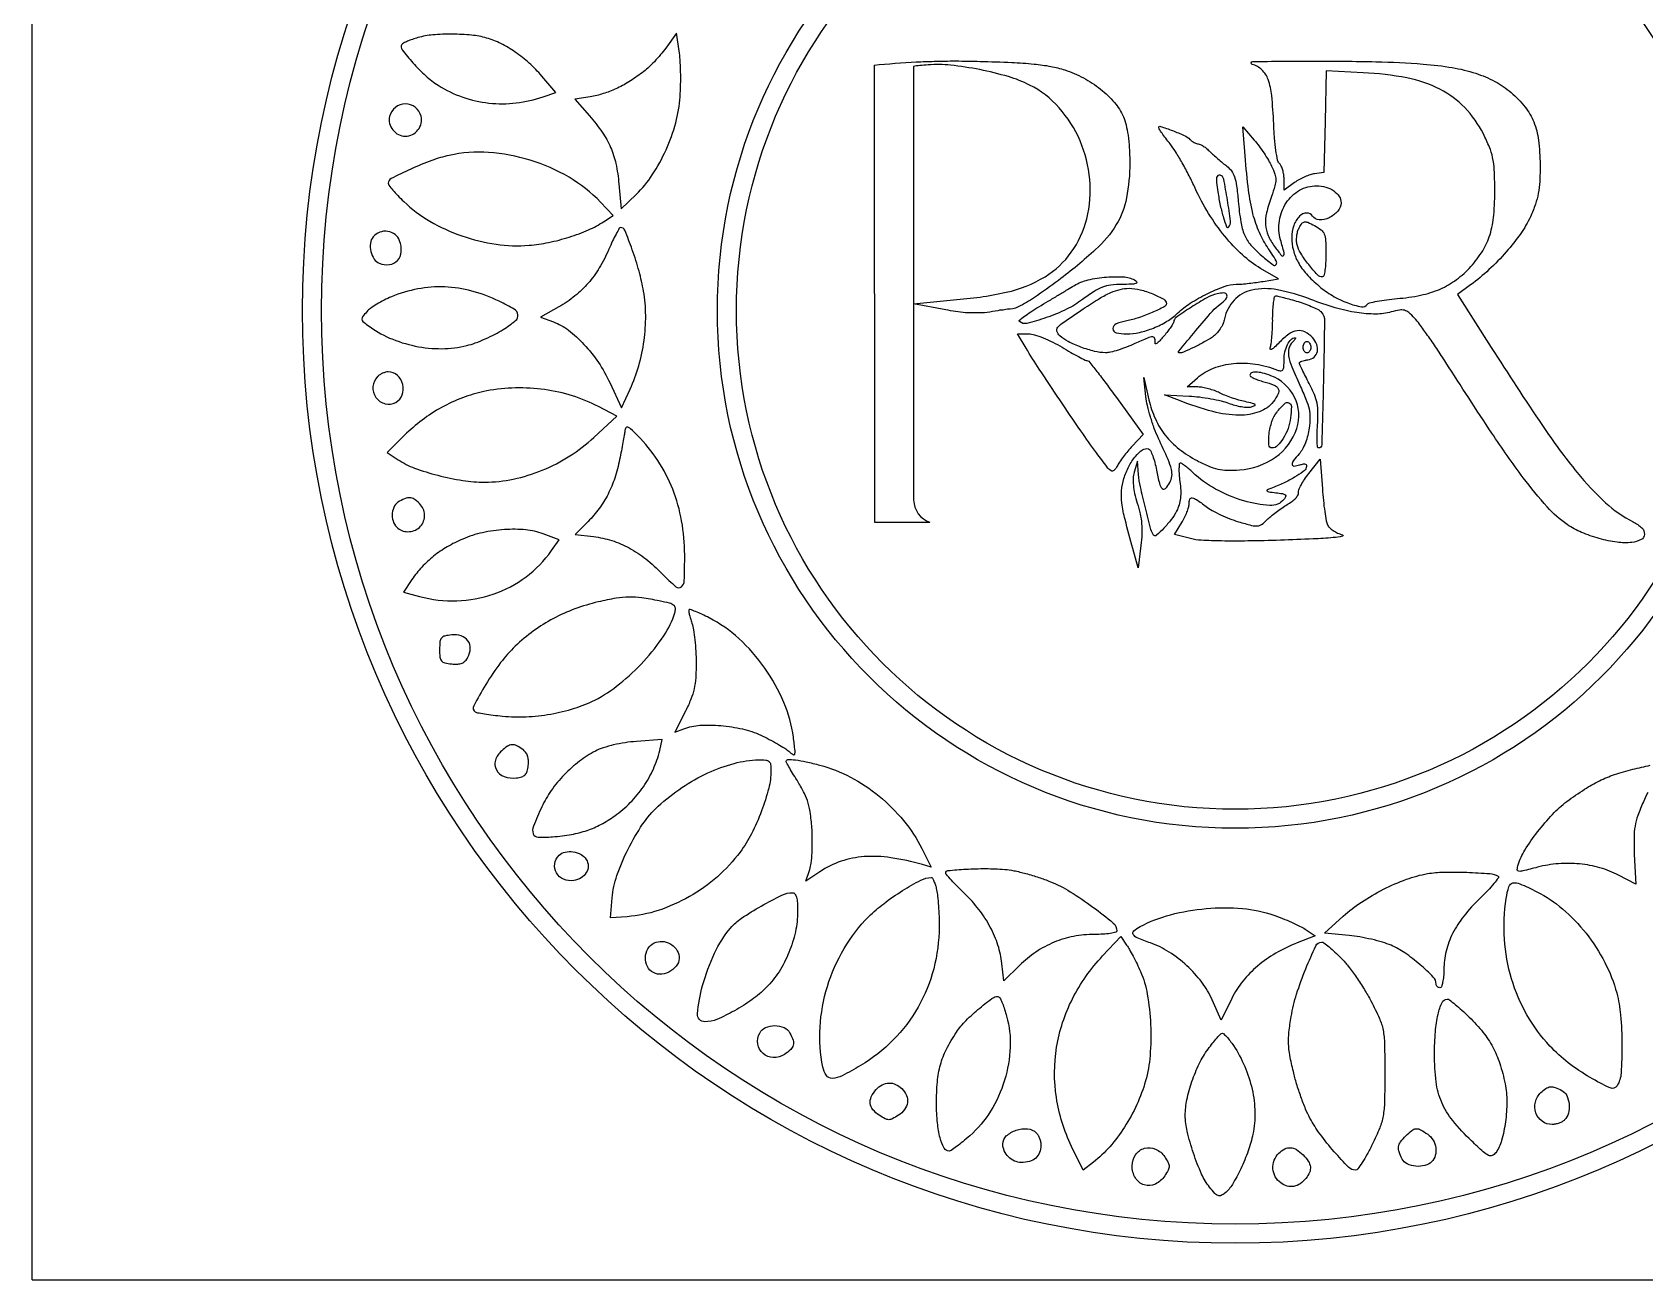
# Model space of a CAD drawing. Header units: centimetres. Extents: x -223085 to -5411, y 68813 to 74618.
# Drawn here: x -218683 to -218004, y 68817 to 69343 of the extents above; entities that cross this region are included whole.
import ezdxf

# ---------------------------------------------------------------- set-up
doc = ezdxf.new("R2010")
doc.units = ezdxf.units.CM
doc.layers.add('A TEXT FRAME', color=253, linetype='Continuous')
doc.layers.add('WALLL', color=7, linetype='Continuous')

# ---------------------------------------------------------------- blocks, each defined once
blk = doc.blocks.new('sfdsf')
for q in [(-33878.723, -54458.736), (-33581.723, -54248.736)]:
    blk.add_line((-33878.723, -54248.736), q)
blk = doc.blocks.new('CVVX')
at = {"linetype": 'Continuous'}
for p, q in [((71234.79, -85121.79), (71234.82, -85166.68)), ((71238.65, -85121.93), (71238.67, -85164.49)), ((71234.82, -85166.68), (71240.28, -85166.68))]:
    blk.add_line(p, q, dxfattribs=at)
for points in [[(71190, -85119.1, 0.015143), (71189.46, -85119.27, 0.019456), (71188.97, -85119.46, 0.017608), (71188.58, -85119.64, 0.135193), (71188.43, -85119.78, 0.310937), (71188.46, -85120.3, 0.019003), (71189.51, -85121.57, 0.026857), (71190.78, -85122.85, 0.043033), (71192, -85123.78, 0.056651), (71194.4, -85124.94, 0.057116), (71196.98, -85125.52, 0.056625), (71199.65, -85125.51, 0.053941), (71202.3, -85124.9), (71203.54, -85124.47), (71202.17, -85122.87, 0.031897), (71200.94, -85121.6, 0.033192), (71199.57, -85120.52, 0.034815), (71198.15, -85119.68, 0.04583), (71196.75, -85119.14, 0.04586), (71195.27, -85118.86, 0.022775), (71193.37, -85118.76, 0.022773), (71191.47, -85118.83, 0.04644)], [(71212.03, -85122.54, -0.021923), (71210.71, -85123.45, -0.030706), (71209.44, -85124.13, -0.033345), (71208.2, -85124.6, -0.035117), (71206.92, -85124.9), (71205.4, -85125.14), (71206.84, -85126.79, -0.02849), (71208.1, -85128.39, -0.049616), (71208.92, -85129.87, -0.049922), (71209.44, -85131.47, -0.029239), (71209.74, -85133.46), (71209.97, -85135.92), (71211.43, -85134.5, 0.054632), (71213.02, -85132.56, 0.039533), (71214.37, -85130.12, 0.039211), (71215.32, -85127.46, 0.050477), (71215.75, -85124.9, 0.011393), (71215.8, -85123.71, 0.009176), (71215.8, -85122.43, 0.009296), (71215.75, -85121.25, 0.023375), (71215.66, -85120.4), (71215.4, -85118.67), (71214.34, -85120.14, -0.020675), (71213.84, -85120.77, -0.013886), (71213.22, -85121.46, -0.014), (71212.58, -85122.08, -0.026728)], [(71288.7, -85121.69, -0.020811), (71291.57, -85122.04, -0.0379), (71293.87, -85122.6, -0.045377), (71295.75, -85123.4, -0.05344), (71297.34, -85124.49, -0.047668), (71298.71, -85125.91, -0.072763), (71299.57, -85127.38, -0.06448), (71300.03, -85129.17, -0.029658), (71300.19, -85131.57, -0.01337), (71300.15, -85133.21, -0.034063), (71300.01, -85134.4, -0.038892), (71299.73, -85135.46, -0.022699), (71299.24, -85136.68, -0.046093), (71298.29, -85138.32, -0.026127), (71296.87, -85140.13, -0.02516), (71295.17, -85141.88, -0.028647), (71293.37, -85143.38), (71292.09, -85144.33), (71295.4, -85149.52, 0.0061), (71300.41, -85157.18, 0.022706), (71303.84, -85161.81, 0.036386), (71306.62, -85164.76, 0.067367), (71309.32, -85166.63, -0.069143), (71310.18, -85167.24, -0.223705), (71310.43, -85167.87, -0.266824), (71310.1, -85168.39, -0.088575), (71309.2, -85168.66, -0.062754), (71307.75, -85168.64, -0.033437), (71306, -85168.28, -0.0331), (71304.26, -85167.68, -0.050492), (71302.86, -85166.91, -0.059485), (71300.89, -85165.18, -0.021769), (71298.54, -85162.31, -0.014361), (71295.45, -85157.93, -0.004136), (71290.93, -85150.99, 0.00563), (71290.04, -85149.63, 0.006071), (71289.14, -85148.33, 0.005759), (71288.35, -85147.23, 0.028792), (71287.86, -85146.64, 0.027493), (71287.29, -85146.1, 0.111203), (71286.86, -85145.87, 0.108334), (71286.38, -85145.85, 0.025427), (71285.58, -85146.03, -0.066621), (71284.05, -85146.24, -0.039093), (71282.21, -85146.1, -0.033142), (71280.08, -85145.63, -0.021375), (71277.68, -85144.81, 0.044434), (71274.41, -85143.86, 0.103482), (71271.87, -85143.89, 0.150887), (71270.15, -85144.88, 0.139721), (71269.21, -85146.7, -0.058768), (71269.06, -85147.18, -0.039392), (71268.77, -85147.7, -0.039306), (71268.4, -85148.16, -0.057238), (71268.01, -85148.5, -0.023786), (71267.21, -85148.98, -0.012896), (71266.18, -85149.51, -0.009009), (71265.19, -85149.97, -0.103497), (71264.77, -85150.06, -0.633386), (71264.7, -85149.9, -0.002294), (71266.39, -85147.86, -0.005579), (71268.01, -85145.96, -0.058692), (71268.77, -85145.28, 0.050419), (71269.34, -85144.77, 0.265988), (71269.44, -85144.38, 0.331273), (71269.15, -85144.17, 0.062422), (71268.47, -85144.25, 0.066019), (71267.47, -85144.65, 0.015926), (71265.95, -85145.56, 0.009435), (71264.45, -85146.57, 0.231131), (71264.22, -85147, -0.127917), (71264.17, -85147.15, -0.010514), (71263.93, -85147.51, -0.013545), (71263.63, -85147.93, -0.010015), (71263.27, -85148.38, -0.012347), (71262.91, -85148.78, -0.029758), (71262.63, -85149.06, -0.072147), (71262.45, -85149.17, -0.596063), (71262.39, -85149.12, 0.100696), (71262.37, -85148.66, 0.347422), (71262.15, -85148.48, 0.098968), (71261.64, -85148.59, 0.008583), (71260.41, -85149.14, -0.016755), (71259.59, -85149.48, -0.016804), (71258.75, -85149.78, -0.01688), (71258, -85149.98, -0.061988), (71257.51, -85150.04, -0.057701), (71256.44, -85149.9, -0.0279), (71255.11, -85149.49, -0.02778), (71253.86, -85148.94, -0.067279), (71253.03, -85148.37, -0.136254), (71252.75, -85147.93, -0.258435), (71252.84, -85147.54, -0.062572), (71253.42, -85147.02, -0.003898), (71255.34, -85145.72, -0.00995), (71256.93, -85144.71, -0.03184), (71258.04, -85144.12, -0.046975), (71258.95, -85143.82, -0.058142), (71259.84, -85143.71, -0.06175), (71260.92, -85143.85, -0.03614), (71262.16, -85144.26, -0.031387), (71263.23, -85144.78, -0.2698), (71263.49, -85145.22, -0.284354), (71263.29, -85145.53, -0.013222), (71262.09, -85146.09, -0.021589), (71260.77, -85146.6, -0.034502), (71259.6, -85146.9, 0.05284), (71258.56, -85147.21, 0.296867), (71258.25, -85147.67, 0.352008), (71258.56, -85148.07, 0.059272), (71259.58, -85148.19, 0.056826), (71260.86, -85148.04, 0.039693), (71262.24, -85147.61, 0.039465), (71263.55, -85146.95, 0.053485), (71264.6, -85146.15, -0.047783), (71265.84, -85145.18, -0.027111), (71267.5, -85144.25, -0.026488), (71269.16, -85143.54, -0.083532), (71270.35, -85143.32, 0.015086), (71270.9, -85143.29, 0.007145), (71271.61, -85143.22, 0.007075), (71272.34, -85143.13, 0.009937), (71273, -85143.03), (71274.49, -85142.77), (71272.75, -85141.75, -0.053377), (71270.97, -85140.43, -0.035654), (71269.23, -85138.59, -0.033345), (71267.64, -85136.36, -0.030989), (71266.32, -85133.88, 0.011761), (71265.73, -85132.66, 0.010089), (71265.05, -85131.4, 0.010207), (71264.39, -85130.29, 0.028516), (71263.87, -85129.54, -0.00581), (71263.43, -85128.98, -0.008618), (71263.07, -85128.48, -0.004555), (71262.78, -85128.05, -0.149581), (71262.74, -85127.93, -0.510824), (71262.91, -85127.81, -0.010685), (71264.1, -85128.23, -0.016772), (71265.25, -85128.71, -0.089562), (71265.81, -85129.09, 0.038587), (71266.01, -85129.26, 0.034971), (71266.23, -85129.4, 0.036761), (71266.45, -85129.5, 0.086294), (71266.63, -85129.53, -0.119476), (71266.82, -85129.58, -0.026785), (71267.12, -85129.75, -0.02632), (71267.45, -85129.99, -0.022813), (71267.76, -85130.28, 0.010676), (71268.12, -85130.62, 0.006039), (71268.56, -85131.01, 0.006026), (71269.02, -85131.4, 0.009851), (71269.42, -85131.71, -0.072325), (71269.89, -85132.19, -0.078998), (71270.19, -85132.77, -0.047415), (71270.39, -85133.64, -0.010562), (71270.55, -85135.16, 0.018101), (71270.8, -85137.19, 0.061434), (71271.17, -85138.47, 0.076892), (71271.79, -85139.47, 0.040145), (71272.84, -85140.5, 0.010971), (71274, -85141.43, 0.442082), (71274.28, -85141.38, 0.287573), (71274.28, -85141.01, 0.008424), (71273.39, -85139.62, -0.051277), (71272.54, -85138.04, -0.039161), (71271.94, -85136.17, -0.028654), (71271.52, -85133.72, -0.010958), (71271.19, -85130.28), (71271.01, -85127.85), (71272.12, -85129.16, -0.016941), (71272.59, -85129.75, -0.011708), (71273.08, -85130.45, -0.01182), (71273.52, -85131.14, -0.023611), (71273.83, -85131.71, -0.027626), (71274.15, -85132.49, -0.086254), (71274.24, -85133.04, -0.070106), (71274.15, -85133.65, -0.014174), (71273.81, -85134.7, 0.028282), (71273.33, -85136.3, 0.073906), (71273.23, -85137.48, 0.08857), (71273.49, -85138.52, 0.054609), (71274.12, -85139.61, 0.009244), (71274.8, -85140.49, 0.462403), (71274.99, -85140.5, 0.253281), (71275.06, -85140.23, 0.005886), (71274.71, -85138.96, -0.107812), (71274.59, -85137.07, -0.109618), (71275.26, -85135.32, -0.115802), (71276.58, -85134.08, -0.131405), (71278.25, -85133.64, -0.07211), (71279.14, -85133.77, -0.080724), (71279.93, -85134.14, -0.093472), (71280.46, -85134.69, -0.14803), (71280.65, -85135.32, -0.1844), (71280.34, -85136.13, -0.101538), (71279.47, -85136.78, -0.113967), (71278.49, -85136.99, -0.255325), (71277.85, -85136.62, 0.272415), (71277.27, -85136.32, 0.189641), (71276.58, -85136.63, 0.10837), (71276, -85137.55, 0.085889), (71275.8, -85138.72, 0.063047), (71275.96, -85139.98, 0.064847), (71276.43, -85141.16, 0.056045), (71277.25, -85142.3, 0.032017), (71278.48, -85143.49, 0.045549), (71279.8, -85144.43, 0.041064), (71281.31, -85145.15, 0.041041), (71282.65, -85145.53, 0.306237), (71283.22, -85145.29, -0.190246), (71283.43, -85145.14, -0.011909), (71284.18, -85144.98, -0.016226), (71285.1, -85144.83, -0.011244), (71286.14, -85144.72, 0.031693), (71288.46, -85144.39, 0.050304), (71290.37, -85143.78, 0.055614), (71291.98, -85142.86, 0.051564), (71293.39, -85141.58, 0.045943), (71294.55, -85140.03, 0.062756), (71295.27, -85138.44, 0.053178), (71295.64, -85136.52, 0.023308), (71295.74, -85133.94, 0.011155), (71295.69, -85132.08, 0.038457), (71295.53, -85130.88, 0.045807), (71295.21, -85129.84, 0.021101), (71294.62, -85128.54, 0.073618), (71292.79, -85125.97, 0.083603), (71290.36, -85124.17, 0.069911), (71287.11, -85123.06, 0.035287), (71282.81, -85122.54), (71279.18, -85122.35), (71279.08, -85127.34), (71278.97, -85132.33), (71278.04, -85132.46, 0.046717), (71277.62, -85132.56, 0.022256), (71277.09, -85132.77, 0.021838), (71276.55, -85133.03, 0.028918), (71276.09, -85133.33), (71275.05, -85134.06), (71275.05, -85132.99, 0.03703), (71275.02, -85132.55, 0.034376), (71274.92, -85132.1, 0.036208), (71274.78, -85131.72, 0.089015), (71274.61, -85131.47, -0.146003), (71274.42, -85131.13, -0.014227), (71274.25, -85130.18, -0.016468), (71274.11, -85128.97, -0.010625), (71274.03, -85127.57, 0.013529), (71273.84, -85124.78, 0.062441), (71273.49, -85123.2, 0.116408), (71272.88, -85122.27, 0.119512), (71271.93, -85121.72, -0.85861), (71271.97, -85121.45, -0.003631), (71277.83, -85121.4, -0.005894), (71284.07, -85121.46, -0.014043)], [(71187.22, -85126.83, 0.122693), (71187.22, -85127.52, 0.107864), (71187.54, -85128.16, 0.106934), (71188.1, -85128.62, 0.118667), (71188.77, -85128.78, 0.118431), (71189.46, -85128.62, 0.108599), (71190.01, -85128.16, 0.109005), (71190.33, -85127.51, 0.120114), (71190.32, -85126.82, 0.166491), (71189.75, -85125.94, 0.169227), (71188.77, -85125.61, 0.168181), (71187.79, -85125.95, 0.164672)], [(71193.07, -85130.66, 0.035223), (71191.36, -85131.16, 0.018398), (71189.31, -85132.01, 0.009848), (71187.37, -85132.94, 0.282904), (71187.09, -85133.39, 0.16336), (71187.16, -85133.6, 0.012693), (71187.54, -85134.07, 0.016281), (71188.03, -85134.61, 0.01169), (71188.61, -85135.19, 0.058723), (71191.18, -85137.12, 0.047395), (71194.32, -85138.56, 0.047296), (71197.68, -85139.39, 0.057765), (71200.92, -85139.49, 0.031288), (71202.84, -85139.21, 0.02457), (71204.87, -85138.68, 0.025124), (71206.76, -85137.97, 0.043206), (71208.24, -85137.17), (71209.19, -85136.55), (71207.94, -85135.25, 0.068013), (71204.84, -85132.81, 0.05804), (71201.02, -85131.13, 0.058322), (71196.95, -85130.37, 0.070296)], [(71268.55, -85134.25, 0.016157), (71268.79, -85135.59, 0.022248), (71269.1, -85136.78, 0.020225), (71269.41, -85137.66, 0.551724), (71269.61, -85137.7, 0.220291), (71269.79, -85137.13, 0.009955), (71269.49, -85135.06, 0.0091), (71269.12, -85132.98, 0.269312), (71268.77, -85132.6, 0.245305), (71268.56, -85132.63, 0.20015), (71268.43, -85132.84, 0.06118), (71268.43, -85133.32, 0.009859)], [(71185.61, -85138.67, 0.145173), (71185.34, -85139.29, 0.08673), (71185.39, -85140.11, 0.087991), (71185.7, -85140.84, 0.157108), (71186.21, -85141.25, 0.122842), (71187.22, -85141.38, 0.179947), (71188.01, -85140.97, 0.169045), (71188.37, -85140.12, 0.107812), (71188.21, -85139.04, 0.136991), (71187.76, -85138.43, 0.130767), (71187.04, -85138.12, 0.128011), (71186.25, -85138.21, 0.128597)], [(71208.75, -85139.88, -0.032482), (71207.81, -85141.71, -0.044123), (71206.72, -85143.21, -0.045646), (71205.42, -85144.46, -0.038607), (71203.84, -85145.54), (71202.05, -85146.56), (71203.31, -85147.01, -0.077599), (71204.78, -85147.82, -0.041274), (71206.31, -85149.22, -0.038619), (71207.73, -85151, -0.03926), (71208.85, -85152.97), (71210, -85155.44), (71210.84, -85153.61, 0.038335), (71211.69, -85151.32, 0.035259), (71212.21, -85148.85, 0.03558), (71212.37, -85146.37, 0.041022), (71212.16, -85144, 0.025129), (71211.72, -85142.04, 0.018907), (71211.05, -85139.92, 0.010385), (71210.32, -85138.01, 0.312225), (71209.91, -85137.75, 0.259934), (71209.78, -85137.82, 0.007486), (71209.47, -85138.38, 0.013335), (71209.12, -85139.06, 0.008565)], [(71279.16, -85140.36, -0.01433), (71279.13, -85141.22, -0.023509), (71279.06, -85141.94, -0.020046), (71278.95, -85142.49, -0.347921), (71278.82, -85142.59, -0.208433), (71278.33, -85142.38, -0.020568), (71277.47, -85141.38, -0.026028), (71276.69, -85140.27, -0.079311), (71276.33, -85139.43, -0.055512), (71276.28, -85139.04, -0.036293), (71276.3, -85138.58, -0.036331), (71276.38, -85138.14, -0.056338), (71276.53, -85137.77, -0.036798), (71276.81, -85137.33, -0.201213), (71277.05, -85137.19, -0.139694), (71277.37, -85137.23, -0.015025), (71278.05, -85137.56, -0.045939), (71278.69, -85137.97, -0.134323), (71279, -85138.38, -0.08311), (71279.13, -85139, -0.011038)], [(71260.5, -85142.97, -0.259266), (71260.58, -85143.12, -0.334056), (71260.49, -85143.24, -0.05616), (71260.03, -85143.31, -0.009039), (71259.14, -85143.33, 0.028131), (71258.03, -85143.4, 0.062393), (71257.21, -85143.6, 0.053611), (71256.39, -85144.02, 0.016359), (71255.25, -85144.82, -0.048564), (71253.69, -85145.77, -0.029323), (71251.69, -85146.59, -0.022682), (71249.79, -85147.16, -0.262735), (71249.07, -85146.96, -0.444387), (71249.07, -85146.84, -0.010565), (71249.56, -85146.46, -0.016256), (71250.19, -85146.02, -0.009444), (71250.98, -85145.52, 0.000337), (71251.89, -85144.98, 0.000263), (71252.87, -85144.39, 0.000266), (71253.78, -85143.84, 0.000645), (71254.46, -85143.44, -0.078668), (71255.8, -85142.89, -0.038114), (71257.63, -85142.61, -0.037313), (71259.41, -85142.6, -0.126321)], [(71187.4, -85144.54, 0.019759), (71186.68, -85144.88, 0.017931), (71185.97, -85145.28, 0.018279), (71185.36, -85145.68, 0.053461), (71184.98, -85146.02, 0.017444), (71184.58, -85146.5, 0.181199), (71184.5, -85146.74, 0.199929), (71184.61, -85146.96, 0.021863), (71185.05, -85147.32, 0.058458), (71187.23, -85148.59, 0.051502), (71189.74, -85149.38, 0.051751), (71192.35, -85149.64, 0.060452), (71194.81, -85149.33, 0.028061), (71195.63, -85149.08, 0.015116), (71196.61, -85148.68, 0.015012), (71197.58, -85148.22, 0.022781), (71198.39, -85147.75, 0.02777), (71199.6, -85146.88, 0.264491), (71199.82, -85146.31, 0.227179), (71199.46, -85145.76, 0.021191), (71197.99, -85144.98, 0.047016), (71195.31, -85143.99, 0.055003), (71192.64, -85143.58, 0.056354), (71189.99, -85143.77, 0.053572)], [(71276.43, -85145.02, -0.016256), (71277.19, -85145.27, -0.018704), (71277.89, -85145.56, -0.018098), (71278.46, -85145.84, -0.094578), (71278.73, -85146.07, -0.178706), (71279.02, -85146.9, -0.002026), (71278.91, -85152.92, -0.001357), (71278.75, -85159.07, -0.405987), (71278.42, -85159.39, -0.39005), (71278.33, -85159.3, -0.011364), (71278.3, -85158.73, -0.017208), (71278.3, -85158.01, -0.010282), (71278.34, -85157.16, 0.019166), (71278.38, -85155.9, 0.048052), (71278.29, -85154.99, 0.049671), (71278.03, -85154.14, 0.021694), (71277.52, -85153.06, -0.003433), (71277.15, -85152.33, -0.00516), (71276.83, -85151.69, -0.002235), (71276.57, -85151.14, -0.11006), (71276.55, -85151.02, -0.289757), (71276.59, -85150.95, -0.028051), (71276.79, -85150.87, -0.028753), (71277.06, -85150.79, -0.018451), (71277.38, -85150.73, 0.138096), (71278, -85150.46, 0.171779), (71278.32, -85149.93, 0.144157), (71278.26, -85149.23, 0.090893), (71277.83, -85148.54, 0.095881), (71277.1, -85147.99, 0.152108), (71276.34, -85147.87, 0.11892), (71275.51, -85148.21, 0.047073), (71274.58, -85149.03, -0.013023), (71274.12, -85149.49, -0.056798), (71273.82, -85149.72, -0.372948), (71273.7, -85149.69, -0.263463), (71273.68, -85149.56, 0.055906), (71273.78, -85149.16, 0.010875), (71273.86, -85148.43, 0.011432), (71273.92, -85147.56, 0.010353), (71273.93, -85146.67, -0.012989), (71273.96, -85145.82, -0.021372), (71274.02, -85145.11, -0.016879), (71274.12, -85144.56, -0.355386), (71274.24, -85144.46, -0.05882), (71274.44, -85144.48, -0.003816), (71275.01, -85144.62, -0.005517), (71275.69, -85144.8, -0.004083)], [(71253.25, -85149.5, 0.005363), (71254.1, -85150, 0.007773), (71254.86, -85150.42, 0.004403), (71255.51, -85150.76, 0.118515), (71255.7, -85150.8, -0.225776), (71255.87, -85150.88, -0.002781), (71256.67, -85151.87, -0.007568), (71257.57, -85153.05, -0.004802), (71258.59, -85154.44), (71261.2, -85158.08), (71260.15, -85159.2, 0.014782), (71259.71, -85159.69, 0.012044), (71259.28, -85160.24, 0.012225), (71258.9, -85160.77, 0.030882), (71258.66, -85161.17, -0.08081), (71258.35, -85161.59, -0.349866), (71258.06, -85161.62, -0.086859), (71257.67, -85161.26, -0.004385), (71256.63, -85159.87, -0.007564), (71255.1, -85157.71, -0.002906), (71253.03, -85154.67, -0.002842), (71251.01, -85151.64, -0.009045), (71249.72, -85149.59), (71248.87, -85148.19), (71249.97, -85148.19, -0.074312), (71250.54, -85148.27, -0.020731), (71251.39, -85148.57, -0.020435), (71252.34, -85149, -0.02017)], [(71275.88, -85149.01, 0.13351), (71275.53, -85149.61, 0.106398), (71275.5, -85150.35, 0.055248), (71275.81, -85151.43, 0.011855), (71276.59, -85153.21, -0.012774), (71277.2, -85154.61, -0.042423), (71277.5, -85155.56, -0.054758), (71277.59, -85156.42, -0.033614), (71277.52, -85157.43, -0.031589), (71277.38, -85158.15, -0.0272), (71277.14, -85158.88, -0.028132), (71276.85, -85159.52, -0.0677), (71276.54, -85159.95, 0.020755), (71275.96, -85160.63, 0.180342), (71275.84, -85161, 0.426196), (71276.02, -85161.16, 0.056078), (71276.59, -85161.05, -0.026613), (71276.96, -85160.95, -0.14764), (71277.16, -85160.97, -0.28788), (71277.25, -85161.09, -0.094118), (71277.22, -85161.31, -0.158863), (71276.93, -85161.71, -0.023706), (71276.08, -85162.26, -0.024731), (71274.99, -85162.84, -0.019227), (71273.75, -85163.36, 0.025416), (71273.39, -85163.52, 0.538927), (71273.38, -85163.61, 0.143151), (71273.55, -85163.69, 0.006235), (71274.24, -85163.78, -0.014323), (71274.9, -85163.87, -0.134381), (71275.16, -85163.99, -0.325554), (71275.2, -85164.17, -0.075826), (71275.03, -85164.45, -0.240632), (71273.66, -85165.04, -0.055692), (71271.11, -85164.58, -0.052146), (71268.33, -85163.42, -0.065945), (71266.08, -85161.79, 0.013214), (71265.69, -85161.44, 0.017645), (71265.32, -85161.14, 0.014961), (71265.01, -85160.92, 0.145402), (71264.85, -85160.88, 0.385126), (71264.76, -85160.96, 0.020565), (71264.73, -85161.41, 0.023564), (71264.75, -85161.99, 0.013931), (71264.82, -85162.68, -0.02264), (71264.9, -85163.57, -0.038075), (71264.87, -85164.32, -0.043903), (71264.74, -85164.98, -0.047752), (71264.5, -85165.58, -0.042604), (71263.97, -85166.41, -0.028772), (71263.24, -85167.27, -0.02227), (71262.52, -85167.96, -0.434163), (71262.24, -85167.94, -0.098324), (71261.98, -85167.4, -0.003777), (71261.43, -85165.27, -0.00673), (71260.95, -85163.19, -0.033108), (71260.76, -85162), (71260.65, -85160.69), (71260.34, -85161.77, 0.057269), (71260.23, -85162.37, 0.039144), (71260.25, -85163.06, 0.032543), (71260.38, -85163.86, 0.018884), (71260.64, -85164.81, -0.023556), (71260.92, -85165.85, -0.031141), (71261.06, -85166.82, -0.030394), (71261.09, -85167.83, -0.020886), (71261, -85168.96), (71260.74, -85171.14), (71260.21, -85169.27, -0.006292), (71259.44, -85166.42, -0.031123), (71259.13, -85164.79, -0.053129), (71259.1, -85163.58, -0.051427), (71259.33, -85162.38, -0.045793), (71259.81, -85161.21, -0.054585), (71260.46, -85160.21, -0.065736), (71261.16, -85159.57, -0.236104), (71261.74, -85159.48, -0.200402), (71261.93, -85159.65, -0.026025), (71262.15, -85160.15, -0.027016), (71262.36, -85160.81, -0.019499), (71262.53, -85161.56, 0.015), (71262.81, -85162.88, 0.148067), (71263.09, -85163.37, 0.412554), (71263.42, -85163.36, 0.064835), (71263.84, -85162.77, 0.09399), (71264.04, -85162.15, 0.093103), (71263.99, -85161.5, 0.039969), (71263.66, -85160.53, 0.004729), (71262.72, -85158.45, -0.020169), (71262.31, -85157.46, -0.014626), (71261.93, -85156.32, -0.014817), (71261.63, -85155.22, -0.031024), (71261.47, -85154.35), (71261.27, -85152.48), (71261.77, -85154.65, 0.050199), (71262.41, -85156.54, 0.060601), (71263.39, -85158.14, 0.059211), (71264.75, -85159.49, 0.044883), (71266.51, -85160.63, 0.018995), (71267.67, -85161.18, 0.048444), (71268.55, -85161.47, 0.04995), (71269.45, -85161.57, 0.021283), (71270.67, -85161.54, 0.135731), (71274.2, -85160.3, 0.161753), (71276.29, -85157.48, 0.198161), (71276.07, -85154.4, 0.188395), (71273.74, -85152.29, 0.026598), (71272.93, -85152.03, 0.056711), (71272.27, -85151.94, 0.097494), (71271.85, -85152.01, 0.312736), (71271.7, -85152.23, 0.257689), (71271.77, -85152.37, 0.029376), (71272.1, -85152.55, 0.029625), (71272.54, -85152.73, 0.019769), (71273.07, -85152.88, -0.032406), (71274.08, -85153.21, -0.189384), (71274.48, -85153.58, -0.230741), (71274.47, -85154.08, -0.048507), (71274, -85154.84, -0.14368), (71272.63, -85155.83, -0.088932), (71270.66, -85156.17, -0.062509), (71268.05, -85155.81, -0.028709), (71264.79, -85154.74), (71263.3, -85154.16), (71265.72, -85154.29, -0.017098), (71266.76, -85154.38, -0.013768), (71267.86, -85154.55, -0.013993), (71268.88, -85154.76, -0.034309), (71269.6, -85154.99, 0.027485), (71270.22, -85155.19, 0.026062), (71270.86, -85155.33, 0.027004), (71271.44, -85155.39, 0.077824), (71271.84, -85155.35, 0.041947), (71272.18, -85155.23, 0.55616), (71272.19, -85155.12, 0.112433), (71271.96, -85155.01, 0.006766), (71271.22, -85154.84, -0.018532), (71270.6, -85154.68, -0.012405), (71269.9, -85154.46, -0.012501), (71269.23, -85154.21, -0.023942), (71268.72, -85153.98, 0.03175), (71268.22, -85153.76, 0.021781), (71267.64, -85153.58, 0.022017), (71267.06, -85153.45, 0.040983), (71266.58, -85153.4), (71265.54, -85153.39), (71266.55, -85152.5, -0.089612), (71268.12, -85151.55, -0.066985), (71270.1, -85151.09, -0.062416), (71272.26, -85151.15, -0.058441), (71274.4, -85151.74, 0.08101), (71274.74, -85151.81, 0.270757), (71274.93, -85151.72, 0.128349), (71275.03, -85151.42, 0.016294), (71275.05, -85150.73, -0.052792), (71275.14, -85149.94, -0.063133), (71275.39, -85149.23, -0.077329), (71275.74, -85148.73, -0.202431), (71276.14, -85148.56, -0.45608), (71276.17, -85148.6, -0.097123), (71276.14, -85148.69, -0.044724), (71276.03, -85148.84, -0.019639)], [(71277.67, -85149.5, -0.064853), (71277.64, -85149.71, -0.082425), (71277.56, -85149.89, -0.098894), (71277.44, -85150.01, -0.148195), (71277.29, -85150.06, -0.148195), (71277.15, -85150.01, -0.098894), (71277.03, -85149.89, -0.082425), (71276.95, -85149.71, -0.064853), (71276.92, -85149.5, -0.064853), (71276.95, -85149.28, -0.082425), (71277.03, -85149.1, -0.098894), (71277.15, -85148.98, -0.148195), (71277.29, -85148.94, -0.148195), (71277.44, -85148.98, -0.098894), (71277.56, -85149.1, -0.082425), (71277.64, -85149.28, -0.064853)], [(71186.05, -85152.37, 0.178362), (71185.59, -85153.36, 0.175272), (71185.88, -85154.43, 0.180179), (71186.78, -85155.04, 0.185708), (71187.84, -85154.91, 0.184718), (71188.47, -85154.18, 0.149535), (71188.52, -85153.15, 0.149644), (71187.99, -85152.26, 0.18498), (71187.09, -85151.92, 0.062206), (71186.83, -85151.95, 0.039117), (71186.54, -85152.05, 0.038823), (71186.26, -85152.2, 0.056383)], [(71196.76, -85153.79, 0.038835), (71194.63, -85154.37, 0.036438), (71192.58, -85155.27, 0.035935), (71190.65, -85156.48, 0.035401), (71188.9, -85157.95), (71186.98, -85159.82), (71188.06, -85160.54, 0.057927), (71189.67, -85161.36, 0.025522), (71191.95, -85162.07, 0.025335), (71194.4, -85162.58, 0.038093), (71196.57, -85162.74, 0.052684), (71199.37, -85162.45, 0.044625), (71202.22, -85161.57, 0.043748), (71204.92, -85160.17, 0.045806), (71207.29, -85158.35), (71209.55, -85156.26), (71207.75, -85155.33, 0.043758), (71205.19, -85154.27, 0.041111), (71202.44, -85153.66, 0.040637), (71199.59, -85153.49, 0.040552)], [(71275.69, -85156.43, -0.052775), (71275.44, -85157.47, -0.051812), (71274.97, -85158.45, -0.057497), (71274.41, -85159.16, -0.200047), (71273.88, -85159.39, -0.3958), (71273.55, -85159.08, -0.048441), (71273.58, -85158, -0.046151), (71273.86, -85156.78, -0.088154), (71274.33, -85155.89, -0.029735), (71275.09, -85155.04, -0.299061), (71275.53, -85154.95, -0.310229), (71275.77, -85155.32, -0.030976)], [(71209.81, -85160.51, -0.029016), (71209.33, -85162.34, -0.038558), (71208.67, -85163.93, -0.040612), (71207.81, -85165.33, -0.038511), (71206.72, -85166.6), (71205.45, -85167.87), (71207.26, -85168.09, -0.04806), (71209.04, -85168.48, -0.046464), (71210.74, -85169.2, -0.043289), (71212.38, -85170.28, -0.032463), (71213.99, -85171.73, 0.018095), (71215.34, -85173.02, 0.371193), (71215.87, -85173.03, 0.213748), (71216.16, -85172.43, 0.008235), (71216.2, -85169.88, 0.044782), (71215.9, -85166.55, 0.049396), (71215.02, -85163.43, 0.050623), (71213.56, -85160.62, 0.051692), (71211.57, -85158.17, 0.007681), (71210.89, -85157.51, 0.104971), (71210.6, -85157.33, 0.378289), (71210.42, -85157.4, 0.081757), (71210.32, -85157.73, -0.009968), (71210.26, -85158.14, -0.002034), (71210.13, -85158.84, -0.002142), (71209.98, -85159.67, -0.002009)], [(71279.31, -85166.94, 0.099327), (71279.51, -85167.21, 0.041857), (71279.87, -85167.49, 0.039258), (71280.31, -85167.74, 0.041168), (71280.78, -85167.9, -0.786093), (71280.78, -85168.05, -0.032713), (71279.88, -85168.19, -0.011322), (71277.91, -85168.32, -0.002825), (71274.69, -85168.45, -0.004345), (71271.48, -85168.52, -0.008254), (71268.9, -85168.52, -0.008856), (71266.92, -85168.45, -0.048367), (71265.85, -85168.29), (71264.29, -85167.89), (71265, -85166.72, 0.021928), (71265.28, -85166.22, 0.021408), (71265.51, -85165.7, 0.021883), (71265.68, -85165.22, 0.07127), (71265.72, -85164.89, -0.085486), (71265.8, -85164.42, -0.357383), (71266.03, -85164.29, -0.116234), (71266.46, -85164.46, -0.010837), (71267.39, -85165.13, 0.036869), (71267.98, -85165.52, 0.01649), (71268.81, -85165.94, 0.01622), (71269.72, -85166.33, 0.021177), (71270.58, -85166.63, 0.008417), (71271.86, -85166.99, 0.079874), (71272.43, -85167.04, 0.139988), (71272.85, -85166.89, 0.04357), (71273.36, -85166.45, -0.025191), (71273.74, -85166.1, -0.011985), (71274.26, -85165.69, -0.011847), (71274.82, -85165.29, -0.016471), (71275.35, -85164.95, 0.029742), (71275.81, -85164.64, 0.040466), (71276.19, -85164.31, 0.045887), (71276.43, -85163.99, 0.202629), (71276.47, -85163.77, -0.157876), (71276.49, -85163.51, -0.02387), (71276.72, -85163.03, -0.024784), (71277.06, -85162.47, -0.019151), (71277.48, -85161.9), (71278.6, -85160.5), (71278.81, -85163.39, 0.007918), (71278.91, -85164.55, 0.009607), (71279.04, -85165.63, 0.008372), (71279.19, -85166.53, 0.063541)], [(71188.19, -85164.62, 0.142728), (71187.72, -85165.08, 0.101395), (71187.49, -85165.79, 0.098471), (71187.56, -85166.55, 0.125883), (71187.92, -85167.15, 0.195996), (71189.02, -85167.61, 0.190943), (71190.15, -85167.18, 0.195122), (71190.66, -85166.1, 0.200654), (71190.27, -85164.98, 0.035172), (71189.74, -85164.47, 0.131338), (71189.32, -85164.28, 0.131431), (71188.86, -85164.32, 0.035242)], [(71194.4, -85168.33, 0.031475), (71192.89, -85169.09, 0.035559), (71191.55, -85170.01, 0.036705), (71190.4, -85171.08, 0.038342), (71189.42, -85172.3), (71188.58, -85173.54), (71190.17, -85173.97, 0.07481), (71193.82, -85174.4, 0.075756), (71197.41, -85173.74, 0.076453), (71200.62, -85172.04, 0.078384), (71203.13, -85169.47), (71203.89, -85168.41), (71202.3, -85167.82, 0.065368), (71200.59, -85167.43, 0.039117), (71198.5, -85167.4, 0.038022), (71196.34, -85167.71, 0.047226)], [(71207.71, -85174.5, 0.030344), (71205.41, -85175.19, 0.034527), (71203.31, -85176.14, 0.034816), (71201.37, -85177.35, 0.031857), (71199.56, -85178.86, 0.042144), (71198.13, -85180.46, 0.024312), (71196.67, -85182.61, 0.015658), (71195.48, -85184.71, 0.394249), (71195.64, -85185.3, 0.094625), (71195.85, -85185.38, 0.005261), (71196.54, -85185.49, 0.007968), (71197.38, -85185.61, 0.005738), (71198.32, -85185.72, 0.0372), (71200.62, -85185.78, 0.031099), (71203.04, -85185.51, 0.031547), (71205.37, -85184.95, 0.042557), (71207.38, -85184.14, 0.053663), (71209.8, -85182.56, 0.036327), (71212.19, -85180.31, 0.036881), (71214.16, -85177.82, 0.073992), (71215.23, -85175.57, 0.087533), (71215.29, -85175.12, 0.221274), (71215.14, -85174.84, 0.099726), (71214.72, -85174.64, 0.011697), (71213.7, -85174.4, 0.015566), (71211.98, -85174.1, 0.040076), (71210.73, -85174.02, 0.039228), (71209.47, -85174.14, 0.014387)], [(71216.91, -85176.59, -0.044123), (71217.07, -85177.23, -0.013074), (71217.2, -85178.22, -0.01301), (71217.29, -85179.36, -0.013682), (71217.32, -85180.47, -0.016031), (71217.28, -85181.95, -0.037916), (71217.12, -85183.04, -0.041013), (71216.81, -85184.05, -0.021879), (71216.28, -85185.23), (71215.24, -85187.3), (71216.12, -85186.96, -0.075311), (71217.69, -85186.62, -0.036414), (71219.75, -85186.64, -0.035833), (71221.88, -85186.98, -0.052403), (71223.67, -85187.59, -0.010639), (71224.5, -85188, -0.010621), (71225.32, -85188.45, -0.010508), (71226.02, -85188.87, -0.040649), (71226.42, -85189.17, 0.03512), (71226.85, -85189.5, 0.496194), (71227, -85189.44, 0.107346), (71227.03, -85189.11, 0.003517), (71226.87, -85187.79, 0.068373), (71225.94, -85184.37, 0.053289), (71224.07, -85181, 0.053257), (71221.52, -85178.1, 0.068047), (71218.6, -85176.07, 0.008132), (71217.89, -85175.72, 0.012903), (71217.26, -85175.45, 0.006794), (71216.74, -85175.24, 0.289448), (71216.63, -85175.26, 0.243206), (71216.59, -85175.37, 0.014456), (71216.65, -85175.71, 0.019123), (71216.76, -85176.12, 0.012721)], [(71192.13, -85179.16, 0.024247), (71192.17, -85179.93, 0.150956), (71192.32, -85180.28, 0.165367), (71192.64, -85180.48, 0.030615), (71193.32, -85180.59, 0.035389), (71193.91, -85180.6, 0.085907), (71194.34, -85180.51, 0.10396), (71194.66, -85180.29, 0.069445), (71194.92, -85179.93, 0.115486), (71195.15, -85179.07, 0.167115), (71194.92, -85178.32, 0.158582), (71194.26, -85177.84, 0.102212), (71193.32, -85177.74, 0.030615), (71192.64, -85177.85, 0.165367), (71192.32, -85178.05, 0.150956), (71192.17, -85178.4, 0.024247)], [(71198.23, -85189.11, 0.13189), (71197.62, -85190.05, 0.203961), (71197.71, -85191, 0.186812), (71198.47, -85191.65, 0.113515), (71199.67, -85191.79, 0.0453), (71200.21, -85191.67, 0.128167), (71200.53, -85191.47, 0.123303), (71200.73, -85191.13, 0.040427), (71200.84, -85190.56, 0.043651), (71200.85, -85190.05, 0.066533), (71200.77, -85189.62, 0.075336), (71200.58, -85189.26, 0.07809), (71200.3, -85188.98, 0.043721), (71199.71, -85188.62, 0.130843), (71199.25, -85188.53, 0.127803), (71198.79, -85188.68, 0.040846)], [(71207.43, -85189.15, 0.046017), (71205.87, -85190.14, 0.036916), (71204.38, -85191.47, 0.036889), (71203.1, -85193.01, 0.045733), (71202.17, -85194.62, 0.012901), (71201.34, -85196.53, 0.184976), (71201.32, -85197.26, 0.303873), (71201.8, -85197.6, 0.031957), (71203.23, -85197.57, 0.02291), (71205.08, -85197.33, 0.037647), (71206.61, -85196.94, 0.040525), (71207.98, -85196.35, 0.032567), (71209.34, -85195.5, 0.044272), (71210.86, -85194.21, 0.04329), (71212.14, -85192.65, 0.043791), (71213.12, -85190.92, 0.047794), (71213.75, -85189.1), (71214, -85188.02), (71211.47, -85188.2, 0.020191), (71210.34, -85188.33, 0.019546), (71209.22, -85188.54, 0.020586), (71208.21, -85188.83, 0.040088)], [(71224.67, -85191.07, -0.063805), (71224.45, -85192.79, -0.026937), (71223.74, -85195.03, -0.026835), (71222.75, -85197.27, -0.041956), (71221.64, -85199.06, -0.054039), (71219.41, -85201.48, -0.049518), (71216.66, -85203.44, -0.050302), (71213.61, -85204.79, -0.060317), (71210.55, -85205.41), (71208.92, -85205.53), (71209.08, -85203.56, -0.063074), (71209.55, -85201.37, -0.032599), (71210.64, -85198.78, -0.032529), (71212.07, -85196.34, -0.057805), (71213.59, -85194.57, -0.037974), (71215.93, -85192.73, -0.04001), (71218.48, -85191.29, -0.042545), (71221.05, -85190.36, -0.060598), (71223.46, -85190.01, -0.02456), (71224.16, -85190.03, -0.160989), (71224.48, -85190.17, -0.182406), (71224.63, -85190.45, -0.033305)], [(71229.47, -85190.53, -0.056752), (71232.47, -85191.7, -0.049614), (71235.29, -85193.57, -0.049345), (71237.69, -85195.97, -0.054663), (71239.49, -85198.72), (71240.41, -85200.54), (71239.54, -85200.29, 0.030696), (71236.43, -85199.62, 0.055188), (71233.82, -85199.51, 0.06472), (71231.55, -85199.97, 0.064387), (71229.47, -85200.99), (71228.08, -85201.91), (71228.48, -85200.77, 0.054864), (71228.62, -85200.15, 0.015002), (71228.7, -85199.15, 0.01498), (71228.73, -85198, 0.015092), (71228.7, -85196.86, 0.015537), (71228.55, -85195.35, 0.039131), (71228.33, -85194.26, 0.043923), (71227.95, -85193.3, 0.024485), (71227.34, -85192.2, -0.00358), (71226.89, -85191.47, -0.005448), (71226.51, -85190.82, -0.0022), (71226.2, -85190.26, -0.128516), (71226.17, -85190.15, -0.414373), (71226.33, -85189.98, -0.028364), (71227.07, -85190.02, -0.025337), (71228.11, -85190.2, -0.011212)], [(71206.53, -85199.78, -0.139895), (71206.72, -85200.43, -0.1353), (71206.54, -85201.08, -0.121749), (71206.03, -85201.6, -0.101457), (71205.3, -85201.86, -0.13888), (71204.31, -85201.74, -0.162039), (71203.6, -85201.11, -0.172769), (71203.44, -85200.21, -0.157425), (71203.87, -85199.37, -0.147668), (71204.45, -85199.06, -0.087883), (71205.25, -85199.04, -0.085872), (71206.02, -85199.3, -0.129991)], [(71240.93, -85202.77, -0.027916), (71241.03, -85203.4, -0.008976), (71241.11, -85204.34, -0.008922), (71241.17, -85205.39, -0.009876), (71241.18, -85206.41, -0.061952), (71240.65, -85210.52, -0.065657), (71239.12, -85214.29, -0.066086), (71236.68, -85217.51, -0.064131), (71233.47, -85220.02, -0.014981), (71231.65, -85221.03, -0.109236), (71230.69, -85221.28, -0.254641), (71230.11, -85220.99, -0.104329), (71229.76, -85220.17, -0.064781), (71229.49, -85216.25, -0.059018), (71230.21, -85212.26, -0.058813), (71231.85, -85208.54, -0.063398), (71234.28, -85205.4, -0.034356), (71235.74, -85204.13, -0.02211), (71237.59, -85202.85, -0.019163), (71239.39, -85201.82, -0.117636), (71240.41, -85201.56, -0.274509), (71240.52, -85201.62, -0.027381), (71240.67, -85201.91, -0.028359), (71240.81, -85202.3, -0.018527)], [(71252.11, -85201.97, -0.04016), (71254.06, -85202.96, -0.021992), (71256.28, -85204.46, -0.014794), (71258.27, -85206.03, -0.221946), (71258.63, -85206.81, -0.346121), (71258.53, -85206.94, -0.020824), (71257.99, -85207.05, -0.024018), (71257.27, -85207.13, -0.014651), (71256.43, -85207.15, 0.047687), (71254.39, -85207.35, 0.050278), (71252.47, -85207.92, 0.04989), (71250.69, -85208.88, 0.045634), (71249.08, -85210.19), (71247.54, -85211.69), (71247.35, -85210.01, 0.051318), (71246.96, -85208.22, 0.043534), (71246.2, -85206.43, 0.041331), (71245.09, -85204.71, 0.03669), (71243.67, -85203.13, -0.006842), (71242.97, -85202.44, -0.010238), (71242.38, -85201.81, -0.005576), (71241.9, -85201.27, -0.178079), (71241.84, -85201.11, -0.3902), (71242.05, -85200.88, -0.007516), (71243.81, -85200.74, -0.015853), (71245.75, -85200.69, -0.017507), (71247.62, -85200.76, -0.033579), (71248.52, -85200.89, -0.014104), (71249.71, -85201.17, -0.01388), (71250.97, -85201.55, -0.017556)], [(71296.06, -85201.44, -0.438082), (71296.09, -85201.59, -0.014242), (71295.66, -85202.15, -0.018982), (71295.06, -85202.84, -0.010964), (71294.28, -85203.61, 0.033094), (71292.7, -85205.35, 0.050922), (71291.6, -85207.06, 0.057124), (71290.96, -85208.79, 0.059233), (71290.74, -85210.61, -0.01983), (71290.71, -85211.28, -0.032008), (71290.62, -85211.86, -0.033949), (71290.5, -85212.28, -0.315684), (71290.35, -85212.38, -0.095628), (71290.21, -85212.35, -0.097078), (71290.09, -85212.27, -0.098706), (71290.01, -85212.15, -0.102557), (71289.98, -85212.02, 0.197109), (71289.7, -85211.33, 0.020553), (71288.4, -85210.12, 0.026279), (71286.9, -85208.96, 0.050063), (71285.56, -85208.22, 0.029779), (71284.73, -85207.92, 0.01434), (71283.64, -85207.63, 0.014164), (71282.48, -85207.4, 0.019693), (71281.43, -85207.26), (71279.01, -85207.03), (71280.86, -85205.35, -0.039229), (71282.64, -85203.98, -0.028392), (71284.81, -85202.72, -0.028652), (71287.07, -85201.74, -0.044351), (71289.13, -85201.18, -0.039658), (71290.7, -85201.03, -0.013576), (71292.99, -85201.05, -0.009437), (71295.25, -85201.18, -0.118757)], [(71227.29, -85204.9, -0.053141), (71227.07, -85206.89, -0.044876), (71226.44, -85208.92, -0.044847), (71225.46, -85210.81, -0.052875), (71224.2, -85212.37, -0.04166), (71222.82, -85213.55, -0.028126), (71221.08, -85214.65, -0.027317), (71219.37, -85215.49, -0.099086), (71218.18, -85215.73, -0.440582), (71217.46, -85214.95, -0.045956), (71217.95, -85212.18, -0.042581), (71219.13, -85208.99, -0.066133), (71220.71, -85206.52, -0.06906), (71221.78, -85205.56, -0.018382), (71223.72, -85204.36, -0.015962), (71225.73, -85203.29, -0.114384), (71226.79, -85203.05, -0.238786), (71227.01, -85203.16, -0.092618), (71227.17, -85203.49, -0.050438), (71227.26, -85204.05, -0.015553)], [(71299.87, -85202.96, -0.062276), (71302.4, -85204.64, -0.047862), (71304.7, -85207.04, -0.046984), (71306.54, -85209.89, -0.053924), (71307.71, -85212.9, -0.045239), (71308.09, -85215.06, -0.019772), (71308.22, -85217.98, -0.015974), (71308.14, -85220.77, -0.124165), (71307.75, -85222.01, -0.377713), (71307.06, -85222.22, -0.026693), (71305.1, -85221.2, -0.031735), (71302.96, -85219.75, -0.038083), (71301.16, -85218.11, -0.06019), (71298.9, -85215.06, -0.057269), (71297.39, -85211.5, -0.056085), (71296.69, -85207.62, -0.053295), (71296.86, -85203.62, -0.036839), (71297.12, -85202.47, -0.270793), (71297.52, -85202.1, -0.159162), (71298.2, -85202.17, -0.012143)], [(71274.03, -85205.25, -0.011731), (71274.89, -85205.58, -0.010241), (71275.79, -85205.95, -0.010351), (71276.58, -85206.33, -0.029856), (71277.11, -85206.63), (71278.11, -85207.29), (71276.32, -85207.99, 0.037581), (71274.23, -85209, 0.044988), (71272.45, -85210.26, 0.047677), (71271, -85211.74, 0.053161), (71269.92, -85213.43), (71268.86, -85215.56), (71267.99, -85213.58, 0.057279), (71266.97, -85211.84, 0.045216), (71265.5, -85210.22, 0.045099), (71263.76, -85208.88, 0.056064), (71261.93, -85207.99, -0.013053), (71260.64, -85207.5, -0.155495), (71260.24, -85207.15, -0.37227), (71260.29, -85206.81, -0.053594), (71260.92, -85206.38, -0.059071), (71263.9, -85205.22, -0.042441), (71267.41, -85204.61, -0.04262), (71270.96, -85204.61, -0.061756)], [(71215.65, -85209.32, -0.177852), (71215.49, -85210.08, -0.11429), (71214.84, -85210.73, -0.109727), (71213.95, -85211.05, -0.154947), (71213.13, -85210.9, -0.152188), (71212.54, -85210.3, -0.125347), (71212.34, -85209.42, -0.125747), (71212.58, -85208.56, -0.153623), (71213.2, -85207.99, -0.118793), (71213.98, -85207.84, -0.115481), (71214.75, -85208.05, -0.115107), (71215.35, -85208.58, -0.117448)], [(71260.95, -85210.79, -0.0626), (71261.62, -85213.02, -0.030075), (71261.94, -85215.99, -0.029985), (71261.89, -85219.05, -0.051859), (71261.45, -85221.54, -0.036858), (71260.59, -85223.86, -0.035565), (71259.39, -85226.06, -0.036707), (71257.94, -85227.99, -0.047113), (71256.33, -85229.52), (71255.33, -85230.3), (71254.19, -85227.96, -0.075126), (71252.7, -85223.17, -0.078496), (71252.72, -85218.22, -0.077565), (71254.27, -85213.48, -0.07093), (71257.23, -85209.26), (71259.01, -85207.36), (71259.59, -85208.19, -0.024084), (71259.86, -85208.63, -0.007903), (71260.23, -85209.29, -0.007852), (71260.61, -85210.05, -0.008802)], [(71280.67, -85209.49, -0.028059), (71281.36, -85210.28, -0.013176), (71282.16, -85211.37, -0.01301), (71282.94, -85212.57, -0.017834), (71283.58, -85213.68, -0.015299), (71284.41, -85215.4, -0.057679), (71284.77, -85216.54, -0.042097), (71284.91, -85217.89, -0.005541), (71284.94, -85220.77, -0.005802), (71284.91, -85223.58, -0.037784), (71284.77, -85224.98, -0.052698), (71284.44, -85226.15, -0.017497), (71283.71, -85227.77, -0.012614), (71283.21, -85228.74, -0.018877), (71282.72, -85229.55, -0.01423), (71282.28, -85230.18, -0.237595), (71282.06, -85230.29, -0.201648), (71281.39, -85230.01, -0.014002), (71279.97, -85228.48, -0.020746), (71278.58, -85226.75, -0.035556), (71277.59, -85225.19, -0.025922), (71277.17, -85224.3, -0.011691), (71276.71, -85223.1, -0.011539), (71276.28, -85221.81, -0.015447), (71275.96, -85220.62, -0.012932), (71275.62, -85219.02, -0.036088), (71275.49, -85217.87, -0.037359), (71275.53, -85216.75, -0.014691), (71275.75, -85215.21, -0.03398), (71276.28, -85213.01, -0.02138), (71277.18, -85210.52, -0.012927), (71278.18, -85208.27, -0.28998), (71278.75, -85207.9, -0.161808), (71278.97, -85207.97, -0.012319), (71279.47, -85208.37, -0.015938), (71280.05, -85208.88, -0.011435)], [(71247.81, -85215.18, -0.079288), (71248.16, -85218.22, -0.063943), (71247.6, -85221.47, -0.063329), (71246.23, -85224.51, -0.074414), (71244.19, -85226.92, -0.008295), (71243.51, -85227.5, -0.011898), (71242.89, -85227.98, -0.007831), (71242.36, -85228.37, -0.153615), (71242.17, -85228.42, -0.276284), (71241.67, -85228.13, -0.057707), (71241.28, -85227.13, -0.042522), (71241.02, -85225.65, -0.021675), (71240.92, -85223.76, -0.023065), (71241.01, -85221.61, -0.046514), (71241.31, -85219.95, -0.049299), (71241.9, -85218.43, -0.029296), (71242.88, -85216.75, -0.04845), (71243.82, -85215.61, -0.025607), (71245.17, -85214.38, -0.017418), (71246.54, -85213.33, -0.301578), (71247.07, -85213.31, -0.148739), (71247.2, -85213.46, -0.011952), (71247.4, -85213.93, -0.01531), (71247.61, -85214.51, -0.01114)], [(71293.23, -85215.27, -0.029946), (71294.58, -85216.76, -0.045903), (71295.54, -85218.21, -0.045328), (71296.23, -85219.82, -0.028308), (71296.75, -85221.81, -0.049612), (71296.92, -85223.56, -0.033773), (71296.79, -85225.56, -0.034041), (71296.41, -85227.39, -0.090275), (71295.83, -85228.59, -0.139031), (71295.49, -85228.86, -0.214126), (71295.13, -85228.84, -0.069073), (71294.6, -85228.48, -0.006708), (71293.46, -85227.43, -0.032385), (71291.61, -85225.43, -0.069541), (71290.53, -85223.64, -0.069654), (71289.98, -85221.62, -0.032581), (71289.82, -85218.91, -0.018344), (71289.91, -85216.7, -0.037386), (71290.17, -85214.98, -0.048748), (71290.56, -85213.83, -0.295324), (71291.07, -85213.5, -0.163824), (71291.28, -85213.57, -0.008997), (71291.85, -85214.02, -0.013177), (71292.52, -85214.59, -0.009191)], [(71226.53, -85216.83, -0.040568), (71226.84, -85217.54, -0.144299), (71226.86, -85218.03, -0.145918), (71226.61, -85218.45, -0.041812), (71226.01, -85218.93, -0.151155), (71224.9, -85219.24, -0.174431), (71223.89, -85218.85, -0.180652), (71223.38, -85217.92, -0.160477), (71223.57, -85216.83, -0.166346), (71224.14, -85216.29, -0.105615), (71225.05, -85216.1, -0.105552), (71225.95, -85216.3, -0.165975)], [(71270.09, -85218.07, -0.048307), (71271.19, -85220.11, -0.046242), (71271.91, -85222.35, -0.047508), (71272.19, -85224.62, -0.058498), (71271.99, -85226.75, -0.033603), (71271.53, -85228.4, -0.025008), (71270.8, -85230.16, -0.024561), (71269.98, -85231.69, -0.084773), (71269.25, -85232.54, -0.064752), (71268.87, -85232.78, -0.202361), (71268.58, -85232.79, -0.116403), (71268.26, -85232.58, -0.015852), (71267.73, -85231.96, -0.066763), (71266.95, -85230.68, -0.02193), (71266.15, -85228.62, -0.022204), (71265.54, -85226.48, -0.059099), (71265.35, -85224.91, -0.052538), (71265.51, -85223.38, -0.030433), (71266.01, -85221.59, -0.030109), (71266.73, -85219.84, -0.043742), (71267.59, -85218.41, -0.010998), (71268.04, -85217.81, -0.0161), (71268.47, -85217.31, -0.011479), (71268.83, -85216.92, -0.20239), (71268.99, -85216.86, -0.191755), (71269.14, -85216.92, -0.017293), (71269.43, -85217.22, -0.020508), (71269.75, -85217.61, -0.014567)], [(71237.52, -85222.29, -0.095426), (71237.97, -85222.96, -0.134897), (71238.07, -85223.66, -0.13011), (71237.79, -85224.34, -0.085639), (71237.18, -85224.91, -0.024542), (71236.6, -85225.25, -0.121059), (71236.24, -85225.34, -0.121059), (71235.88, -85225.25, -0.024542), (71235.31, -85224.91, -0.073808), (71234.68, -85224.36, -0.143922), (71234.42, -85223.75, -0.143232), (71234.52, -85223.09, -0.07283), (71234.99, -85222.39, -0.083747), (71235.59, -85221.92, -0.116284), (71236.25, -85221.74, -0.118181), (71236.91, -85221.87, -0.088436)], [(71302.32, -85222.47, -0.16151), (71302.8, -85222.97, -0.086366), (71303.03, -85223.81, -0.083939), (71302.97, -85224.71, -0.137026), (71302.6, -85225.36, -0.070395), (71302.37, -85225.54, -0.038897), (71302.05, -85225.68, -0.037889), (71301.7, -85225.78, -0.049362), (71301.36, -85225.81, -0.155463), (71300.39, -85225.5, -0.156119), (71299.77, -85224.68, -0.146825), (71299.73, -85223.62, -0.134979), (71300.27, -85222.67, -0.048498), (71300.76, -85222.27, -0.124199), (71301.19, -85222.11, -0.112104), (71301.66, -85222.17, -0.035549)], [(71250.72, -85226.63, -0.070395), (71250.89, -85226.86, -0.038897), (71251.04, -85227.18, -0.037889), (71251.14, -85227.53, -0.049362), (71251.17, -85227.87, -0.09126), (71251.04, -85228.57, -0.123128), (71250.67, -85229.11, -0.112352), (71250.06, -85229.43, -0.067399), (71249.24, -85229.54, -0.103344), (71248.57, -85229.4, -0.094362), (71247.98, -85229, -0.094117), (71247.58, -85228.41, -0.102149), (71247.44, -85227.73, -0.208968), (71247.78, -85226.94, -0.10656), (71248.74, -85226.38, -0.10164), (71249.87, -85226.24, -0.177421)], [(71289.15, -85226.77, -0.10565), (71289.68, -85227.34, -0.099958), (71289.95, -85228.09, -0.104704), (71289.9, -85228.85, -0.127774), (71289.53, -85229.47, -0.137026), (71288.88, -85229.84, -0.083939), (71287.98, -85229.91, -0.086366), (71287.14, -85229.68, -0.16151), (71286.64, -85229.2, -0.040813), (71286.34, -85228.51, -0.122095), (71286.29, -85228, -0.119354), (71286.49, -85227.52, -0.038141), (71287, -85226.93, -0.028594), (71287.6, -85226.39, -0.149723), (71288.01, -85226.23, -0.146122), (71288.45, -85226.33, -0.026809)], [(71263.33, -85228.98, -0.024542), (71263.67, -85229.56, -0.121059), (71263.76, -85229.92, -0.121059), (71263.67, -85230.28, -0.024542), (71263.33, -85230.85, -0.136572), (71262.41, -85231.66, -0.18896), (71261.32, -85231.74, -0.186854), (71260.45, -85231.06, -0.133967), (71260.13, -85229.86, -0.152619), (71260.47, -85228.78, -0.176305), (71261.35, -85228.15, -0.171696), (71262.44, -85228.23, -0.1454)], [(71276.92, -85228.8, -0.049325), (71277.43, -85229.41, -0.117354), (71277.63, -85229.97, -0.131234), (71277.55, -85230.51, -0.069424), (71277.2, -85231.1, -0.070544), (71276.63, -85231.63, -0.108455), (71276.02, -85231.89, -0.114069), (71275.37, -85231.86, -0.084056), (71274.72, -85231.55, -0.116811), (71274.19, -85230.95, -0.106668), (71273.96, -85230.16, -0.104948), (71274.08, -85229.33, -0.109616), (71274.52, -85228.64, -0.075395), (71275.11, -85228.21, -0.138617), (71275.68, -85228.09, -0.124947), (71276.27, -85228.28, -0.055462)]]:
    blk.add_lwpolyline(points, format="xyb", close=True)
for points in [[(71234.79, -85121.79, -0.007478), (71238.94, -85121.48, -0.003913), (71240.71, -85121.42, -0.007743), (71242.8, -85121.39, -0.005205), (71245.2, -85121.43, -0.005133), (71248.31, -85121.53, -0.014104), (71250.5, -85121.69, -0.019729), (71252.15, -85121.92, -0.032715), (71253.52, -85122.27, -0.046193), (71255.35, -85123.05, -0.044963), (71257.03, -85124.16, -0.047455), (71258.39, -85125.47, -0.071249), (71259.27, -85126.86, -0.047032), (71259.53, -85127.65, -0.024001), (71259.73, -85128.68, -0.020336), (71259.85, -85129.93, -0.012699), (71259.9, -85131.4, -0.048621), (71259.58, -85134.84, -0.089525), (71258.57, -85137.46, -0.072262), (71256.55, -85139.91, -0.022983), (71252.89, -85142.94, -0.011355), (71250.56, -85144.61, -0.038847), (71248.94, -85145.53, -0.167662), (71247.88, -85145.76, -0.078937), (71247.31, -85145.86, 0.08584), (71246.94, -85145.91, 0.016582), (71245.9, -85146.09, -0.027435), (71243.77, -85146.11, -0.009076), (71241.83, -85145.83), (71238.66, -85145.23), (71242.59, -85144.83, 0.040334), (71247.77, -85144.1, 0.081654), (71251.58, -85142.57, 0.101823), (71254.16, -85140.17, 0.09419), (71255.68, -85136.88, 0.083229), (71255.97, -85133.03, 0.079012), (71255.02, -85129.23, 0.080876), (71252.96, -85125.98, 0.093981), (71250.06, -85123.75, 0.046598), (71247.98, -85122.93, 0.021751), (71245.17, -85122.24, 0.021733), (71242.31, -85121.81, 0.047936), (71240.1, -85121.78, 0.022641), (71239.28, -85121.85, 0.023876), (71238.65, -85121.93)], [(71310.76, -85193.23, 0.010757), (71310.33, -85194.13, 0.018426), (71309.79, -85195.48, 0.0446), (71309.51, -85196.52, 0.040666), (71309.41, -85197.64, 0.013168), (71309.44, -85199.31), (71309.58, -85202.21), (71307.9, -85201.34, 0.050688), (71306.07, -85200.61, 0.044965), (71304.07, -85200.23, 0.044116), (71301.99, -85200.21, 0.044616), (71299.95, -85200.55, -0.003524), (71298.49, -85200.92, -0.092299), (71298.09, -85200.95, -0.396455), (71297.95, -85200.78, -0.059136), (71298.04, -85200.31, -0.064177), (71298.69, -85198.88, -0.024727), (71299.94, -85197.08, -0.024911), (71301.42, -85195.36, -0.043561), (71302.82, -85194.1, -0.015469), (71304.56, -85192.89, -0.031096), (71306.01, -85192.06, -0.033346), (71307.49, -85191.46, -0.020855), (71309.29, -85190.94, -0.004375), (71311.01, -85190.54, -0.0344)]]:
    blk.add_lwpolyline(points, format="xyb")
for radius in [91.59, 89.72, 50.85, 48.98]:
    blk.add_circle((71270.26, -85145.88), radius, dxfattribs=at)
blk.add_arc((71241.01, -85164.46), 2.33, 180.7641, 251.8321, dxfattribs=at)
at = {"lineweight": 5, "xscale": 4.554945441230865, "yscale": 4.554945441230865, "zscale": 4.554945441230865, "rotation": 90.00000000000004}
blk.add_blockref('sfdsf', (-175947.9, 69074.68), dxfattribs=at)

msp = doc.modelspace()

# ---------------------------------------------------------------- linework, layer by layer
at = {"layer": 'A TEXT FRAME', "color": 0, "linetype": 'ByBlock', "lineweight": 0}
msp.add_line((-218683.115, 74618.147, 0), (-218683.115, 68817.341, 0), dxfattribs=at)

# ---------------------------------------------------------------- block references
at = {"layer": 'WALLL', "linetype": 'ByBlock', "lineweight": 0, "xscale": 4.287940003608949, "yscale": 4.287940003608949, "zscale": 4.287940003608949}
msp.add_blockref('CVVX', (-523779.212, 434325.872, 0), dxfattribs=at)

doc.saveas('drawing.dxf')
